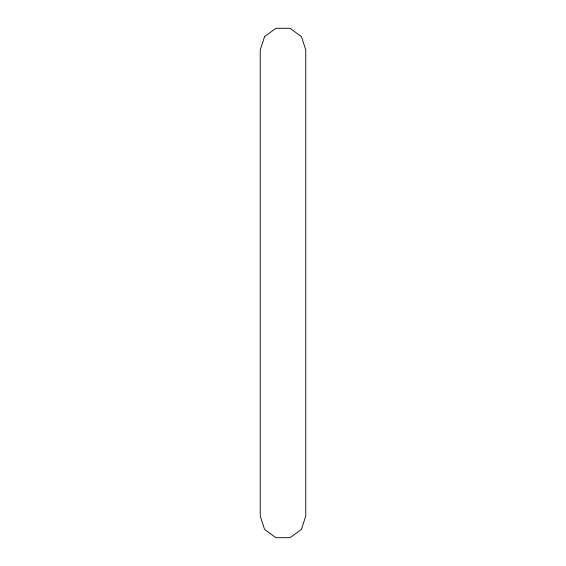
<?xml version="1.0" encoding="UTF-8"?>
<svg xmlns="http://www.w3.org/2000/svg" width="566" height="566" viewBox="0 0 566 566"><rect width="100%" height="100%" fill="white"/><g stroke="black" fill="none" stroke-linecap="round" stroke-linejoin="round"><path stroke-width="0.85" d="M264.584 36.571L260.24 49.95L260.24 516.05L264.584 529.429L275.967 537.7L290.033 537.7L301.416 529.429L305.76 516.05L305.76 49.95L301.416 36.571L290.033 28.3L275.967 28.3L264.584 36.571"/></g></svg>
